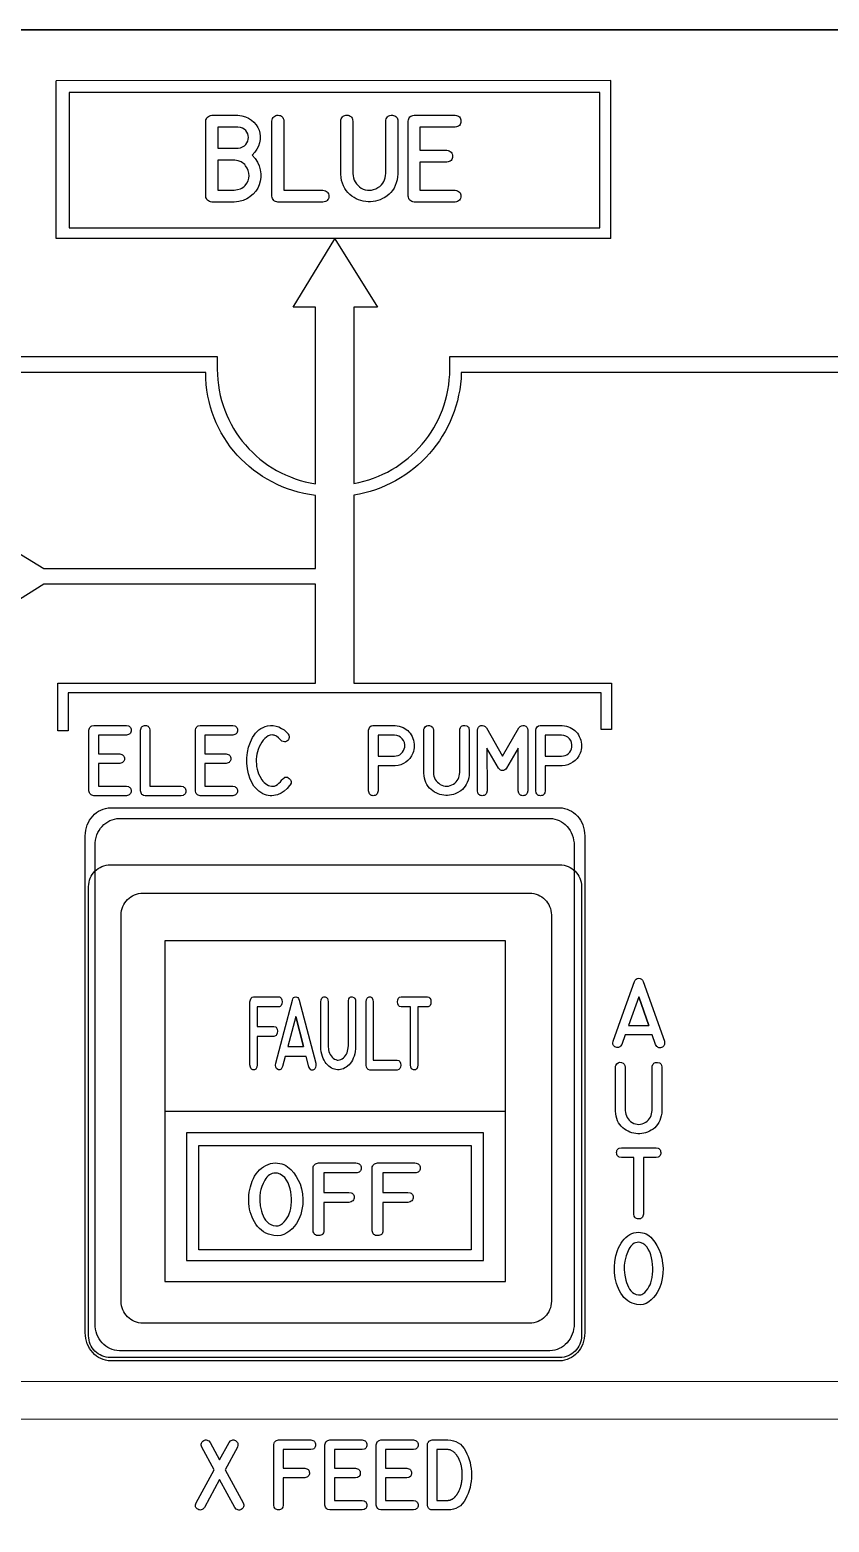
# Model space of a CAD drawing. Extents: x 27 to 704, y 10 to 614.
# Drawn here: x 350 to 387.5, y 430 to 500.1 of the extents above; entities that cross this region are included whole.
import ezdxf

# ---------------------------------------------------------------- set-up
doc = ezdxf.new("R2010")
doc.units = 0
for name, color, linetype in [('_BACKPANEL', 5, 'CONTINUOUS'), ('_ENGRAVING', 105, 'CONTINUOUS'), ('_LABELS', 30, 'CONTINUOUS'), ('_TOPLAYER', 1, 'CONTINUOUS')]:
    doc.layers.add(name, color=color, linetype=linetype)

msp = doc.modelspace()

# ---------------------------------------------------------------- linework, layer by layer
at = {"layer": '_BACKPANEL'}
for points in [[(526.324, 500.11), (526.324, 495.348), (526.324, 485.823), (526.324, 476.298), (526.324, 376.285), (526.324, 366.76), (203.984, 366.76), (203.984, 376.285), (203.984, 476.298), (203.984, 485.823), (203.984, 495.348), (203.984, 500.11)], [(353.799, 460.89), (374.894, 460.89), (374.999, 460.885), (375.102, 460.869), (375.2, 460.844), (375.295, 460.81), (375.384, 460.766), (375.469, 460.715), (375.548, 460.656), (375.621, 460.59), (375.687, 460.517), (375.746, 460.438), (375.798, 460.353), (375.841, 460.263), (375.875, 460.169), (375.9, 460.07), (375.916, 459.968), (375.921, 459.863), (375.921, 438.768), (375.916, 438.662), (375.9, 438.56), (375.875, 438.461), (375.841, 438.367), (375.798, 438.277), (375.746, 438.192), (375.687, 438.113), (375.621, 438.04), (375.548, 437.974), (375.469, 437.915), (375.384, 437.864), (375.295, 437.821), (375.2, 437.786), (375.102, 437.761), (374.999, 437.745), (374.894, 437.74), (353.799, 437.74), (353.693, 437.745), (353.591, 437.761), (353.492, 437.786), (353.398, 437.821), (353.308, 437.864), (353.223, 437.915), (353.144, 437.974), (353.071, 438.04), (353.005, 438.113), (352.946, 438.192), (352.895, 438.277), (352.852, 438.367), (352.817, 438.461), (352.792, 438.56), (352.777, 438.662), (352.771, 438.768), (352.771, 459.863), (352.777, 459.968), (352.792, 460.07), (352.817, 460.169), (352.852, 460.263), (352.895, 460.353), (352.946, 460.438), (353.005, 460.517), (353.071, 460.59), (353.144, 460.656), (353.223, 460.715), (353.308, 460.766), (353.398, 460.81), (353.492, 460.844), (353.591, 460.869), (353.693, 460.885)]]:
    msp.add_lwpolyline(points, close=True, dxfattribs=at)
at = {"layer": '_ENGRAVING'}
for points in [[(377.299, 490.303), (377.299, 497.725), (351.251, 497.722)], [(377.299, 490.303), (351.251, 490.309), (351.251, 497.722)], [(296.946, 484.76), (358.806, 484.76), (358.81, 484.467), (358.814, 484.174), (358.82, 483.92), (358.837, 483.669), (358.866, 483.421), (358.905, 483.177), (358.955, 482.936), (359.015, 482.7), (359.086, 482.467), (359.167, 482.24), (359.257, 482.017), (359.357, 481.799), (359.466, 481.586), (359.583, 481.379), (359.71, 481.177), (359.845, 480.982), (359.987, 480.793), (360.138, 480.61), (360.297, 480.434), (360.463, 480.266), (360.636, 480.104), (360.816, 479.95), (361.002, 479.804), (361.195, 479.667), (361.395, 479.537), (361.6, 479.416), (361.81, 479.304), (362.026, 479.201), (362.247, 479.107), (362.473, 479.023), (362.704, 478.948), (362.939, 478.884), (363.178, 478.83), (363.421, 478.787), (363.421, 487.089), (362.384, 487.089), (364.33, 490.288), (366.334, 487.089), (365.228, 487.089), (365.228, 478.802), (365.466, 478.849), (365.701, 478.907), (365.931, 478.974), (366.157, 479.051), (366.379, 479.137), (366.595, 479.233), (366.807, 479.338), (367.013, 479.452), (367.214, 479.574), (367.408, 479.704), (367.597, 479.843), (367.78, 479.989), (367.956, 480.143), (368.125, 480.304), (368.287, 480.472), (368.442, 480.647), (368.589, 480.828), (368.729, 481.016), (368.861, 481.21), (368.984, 481.41), (369.099, 481.615), (369.206, 481.826), (369.303, 482.042), (369.391, 482.263), (369.47, 482.488), (369.538, 482.718), (369.597, 482.952), (369.646, 483.189), (369.685, 483.431), (369.712, 483.675), (369.729, 483.923), (369.735, 484.174), (369.739, 484.467), (369.735, 484.76), (405.725, 484.76)], [(348.072, 476.391), (350.665, 474.815), (363.421, 474.815), (363.421, 478.234), (363.15, 478.276), (362.883, 478.329), (362.621, 478.393), (362.364, 478.468), (362.111, 478.554), (361.865, 478.65), (361.623, 478.757), (361.388, 478.873), (361.159, 478.999), (360.937, 479.134), (360.721, 479.279), (360.513, 479.433), (360.311, 479.595), (360.118, 479.766), (359.932, 479.944), (359.755, 480.131), (359.586, 480.326), (359.426, 480.528), (359.276, 480.737), (359.134, 480.954), (359.002, 481.177), (358.881, 481.407), (358.769, 481.643), (358.668, 481.885), (358.578, 482.133), (358.499, 482.386), (358.431, 482.645), (358.375, 482.908), (358.331, 483.177), (358.299, 483.45), (358.28, 483.728), (358.273, 484.01), (296.946, 484.01)], [(405.726, 484.01), (370.276, 484.01), (370.262, 483.738), (370.237, 483.469), (370.2, 483.205), (370.151, 482.943), (370.091, 482.686), (370.021, 482.434), (369.94, 482.186), (369.848, 481.943), (369.747, 481.705), (369.635, 481.472), (369.514, 481.245), (369.384, 481.024), (369.245, 480.809), (369.097, 480.601), (368.94, 480.399), (368.775, 480.204), (368.602, 480.017), (368.422, 479.837), (368.234, 479.665), (368.038, 479.5), (367.836, 479.345), (367.627, 479.197), (367.412, 479.059), (367.191, 478.929), (366.963, 478.809), (366.73, 478.699), (366.492, 478.598), (366.248, 478.508), (366, 478.428), (365.747, 478.359), (365.49, 478.3), (365.228, 478.253), (365.228, 469.42), (377.324, 469.419), (377.324, 467.244), (376.836, 467.244), (376.836, 468.971), (351.824, 468.971), (351.813, 468.971), (351.813, 467.182), (351.324, 467.182), (351.324, 469.419), (351.324, 469.42), (363.421, 469.42), (363.421, 474.065), (350.663, 474.065), (348.072, 472.441)], [(211.541, 436.617), (519.108, 436.631)], [(519.108, 434.847), (211.543, 434.832)]]:
    msp.add_lwpolyline(points, dxfattribs=at)
for points in [[(351.865, 490.81), (376.776, 490.81), (376.776, 497.16), (351.865, 497.16)], [(359.787, 496.101), (359.968, 496.074), (360.134, 496.027), (360.285, 495.96), (360.421, 495.871), (360.539, 495.768), (360.638, 495.654), (360.717, 495.53), (360.777, 495.396), (360.816, 495.255), (360.833, 495.11), (360.829, 494.959), (360.804, 494.805), (360.755, 494.651), (360.68, 494.504), (360.579, 494.363), (360.453, 494.228), (360.592, 494.064), (360.701, 493.893), (360.782, 493.715), (360.834, 493.531), (360.86, 493.347), (360.86, 493.169), (360.836, 492.997), (360.788, 492.831), (360.716, 492.674), (360.621, 492.53), (360.504, 492.398), (360.364, 492.278), (360.286, 492.224), (360.204, 492.177), (360.026, 492.1), (359.83, 492.048), (359.616, 492.021), (359.61, 492.021), (358.554, 492.021), (358.497, 492.033), (358.445, 492.051), (358.4, 492.076), (358.362, 492.107), (358.33, 492.145), (358.304, 492.19), (358.285, 492.241), (358.273, 492.298), (358.273, 495.818), (358.284, 495.876), (358.303, 495.928), (358.328, 495.973), (358.36, 496.012), (358.398, 496.044), (358.444, 496.069), (358.496, 496.088), (358.554, 496.101)], [(361.664, 492.019), (361.606, 492.027), (361.555, 492.042), (361.51, 492.066), (361.471, 492.096), (361.439, 492.135), (361.414, 492.181), (361.395, 492.235), (361.382, 492.296), (361.382, 495.818), (361.396, 495.885), (361.416, 495.943), (361.442, 495.992), (361.475, 496.032), (361.515, 496.062), (361.561, 496.084), (361.613, 496.096), (361.672, 496.1), (361.73, 496.094), (361.782, 496.08), (361.826, 496.058), (361.863, 496.027), (361.894, 495.987), (361.917, 495.939), (361.933, 495.883), (361.942, 495.818), (361.942, 492.575), (363.773, 492.577), (363.839, 492.565), (363.896, 492.547), (363.945, 492.522), (363.984, 492.49), (364.014, 492.45), (364.036, 492.404), (364.048, 492.351), (364.052, 492.291), (364.047, 492.231), (364.033, 492.179), (364.011, 492.134), (363.98, 492.096), (363.941, 492.066), (363.893, 492.043), (363.837, 492.027), (363.771, 492.019)], [(367.292, 493.366), (367.292, 493.326), (367.284, 493.206), (367.258, 493.059), (367.221, 492.922), (367.175, 492.794), (367.118, 492.677), (367.05, 492.569), (366.972, 492.472), (366.884, 492.384), (366.786, 492.307), (366.681, 492.239), (366.575, 492.181), (366.467, 492.133), (366.357, 492.094), (366.246, 492.065), (366.132, 492.046), (366.017, 492.036), (365.901, 492.036), (365.784, 492.046), (365.671, 492.065), (365.559, 492.093), (365.45, 492.131), (365.344, 492.179), (365.24, 492.236), (365.139, 492.303), (365.04, 492.38), (364.948, 492.466), (364.868, 492.561), (364.798, 492.665), (364.74, 492.779), (364.692, 492.901), (364.656, 493.034), (364.631, 493.175), (364.617, 493.326), (364.617, 493.366), (364.617, 495.822), (364.622, 495.878), (364.639, 495.929), (364.664, 495.978), (364.694, 496.018), (364.728, 496.051), (364.765, 496.075), (364.807, 496.092), (364.852, 496.101), (364.902, 496.102), (364.955, 496.095), (365.007, 496.081), (365.052, 496.061), (365.09, 496.036), (365.121, 496.004), (365.145, 495.967), (365.163, 495.925), (365.173, 495.876), (365.176, 495.822), (365.176, 493.366), (365.189, 493.255), (365.213, 493.151), (365.247, 493.055), (365.292, 492.965), (365.347, 492.883), (365.414, 492.808), (365.491, 492.741), (365.578, 492.68), (365.672, 492.631), (365.767, 492.597), (365.863, 492.577), (365.96, 492.572), (366.058, 492.582), (366.158, 492.607), (366.259, 492.646), (366.361, 492.7), (366.447, 492.759), (366.521, 492.826), (366.583, 492.901), (366.632, 492.983), (366.671, 493.072), (366.701, 493.166), (366.722, 493.263), (366.734, 493.366), (366.734, 495.822), (366.738, 495.875), (366.753, 495.933), (366.774, 495.981), (366.802, 496.021), (366.836, 496.053), (366.877, 496.077), (366.924, 496.092), (366.977, 496.098), (367.038, 496.097), (367.097, 496.087), (367.149, 496.07), (367.193, 496.047), (367.228, 496.016), (367.256, 495.978), (367.276, 495.933), (367.288, 495.881), (367.292, 495.822)], [(369.979, 495.545), (368.334, 495.545), (368.334, 494.455), (369.588, 494.455), (369.654, 494.442), (369.711, 494.422), (369.759, 494.396), (369.799, 494.363), (369.83, 494.325), (369.851, 494.28), (369.864, 494.229), (369.869, 494.171), (369.864, 494.114), (369.851, 494.063), (369.829, 494.018), (369.798, 493.98), (369.758, 493.948), (369.71, 493.922), (369.653, 493.903), (369.588, 493.89), (368.334, 493.89), (368.334, 492.581), (369.979, 492.581), (370.044, 492.567), (370.101, 492.548), (370.149, 492.522), (370.189, 492.49), (370.219, 492.452), (370.241, 492.407), (370.254, 492.357), (370.258, 492.3), (370.254, 492.243), (370.241, 492.193), (370.219, 492.149), (370.189, 492.111), (370.149, 492.079), (370.101, 492.054), (370.044, 492.034), (369.979, 492.021), (368.058, 492.021), (367.999, 492.033), (367.947, 492.051), (367.902, 492.076), (367.863, 492.108), (367.831, 492.147), (367.806, 492.192), (367.788, 492.245), (367.776, 492.304), (367.776, 495.822), (367.789, 495.884), (367.808, 495.938), (367.833, 495.984), (367.865, 496.023), (367.904, 496.054), (367.949, 496.077), (368, 496.093), (368.058, 496.101), (369.979, 496.101), (370.044, 496.091), (370.101, 496.075), (370.149, 496.051), (370.188, 496.02), (370.219, 495.981), (370.24, 495.935), (370.253, 495.881), (370.257, 495.821), (370.253, 495.76), (370.24, 495.707), (370.218, 495.661), (370.187, 495.623), (370.148, 495.592), (370.1, 495.569), (370.044, 495.553)], [(359.787, 495.535), (358.834, 495.535), (358.834, 494.553), (359.793, 494.553), (359.908, 494.574), (360.007, 494.61), (360.091, 494.663), (360.159, 494.731), (360.211, 494.809), (360.248, 494.889), (360.27, 494.972), (360.276, 495.058), (360.267, 495.143), (360.243, 495.225), (360.204, 495.302), (360.15, 495.376), (360.081, 495.441), (359.997, 495.488), (359.899, 495.52)], [(359.61, 492.585), (359.769, 492.604), (359.907, 492.647), (359.969, 492.677), (360.026, 492.713), (360.077, 492.756), (360.124, 492.804), (360.202, 492.909), (360.258, 493.02), (360.293, 493.137), (360.308, 493.259), (360.3, 493.382), (360.271, 493.501), (360.22, 493.617), (360.148, 493.728), (360.103, 493.78), (360.053, 493.827), (359.997, 493.868), (359.936, 493.904), (359.796, 493.959), (359.634, 493.993), (358.834, 493.993), (358.834, 492.585)], [(354.546, 466.985), (353.235, 466.985), (353.235, 466.104), (354.235, 466.104), (354.333, 466.077), (354.371, 466.055), (354.403, 466.029), (354.427, 465.998), (354.445, 465.962), (354.455, 465.92), (354.459, 465.874), (354.455, 465.827), (354.444, 465.786), (354.427, 465.75), (354.402, 465.719), (354.371, 465.693), (354.332, 465.672), (354.235, 465.646), (353.235, 465.646), (353.235, 464.587), (354.546, 464.587), (354.644, 464.56), (354.682, 464.539), (354.713, 464.513), (354.738, 464.482), (354.755, 464.446), (354.766, 464.405), (354.769, 464.359), (354.766, 464.314), (354.755, 464.273), (354.738, 464.237), (354.713, 464.206), (354.682, 464.181), (354.644, 464.16), (354.546, 464.134), (353.016, 464.134), (352.928, 464.158), (352.891, 464.178), (352.861, 464.204), (352.835, 464.235), (352.815, 464.272), (352.791, 464.363), (352.791, 467.209), (352.816, 467.303), (352.837, 467.341), (352.862, 467.372), (352.893, 467.397), (352.929, 467.416), (353.016, 467.435), (354.546, 467.435), (354.644, 467.414), (354.682, 467.395), (354.713, 467.37), (354.738, 467.338), (354.755, 467.301), (354.765, 467.258), (354.768, 467.209), (354.765, 467.159), (354.754, 467.116), (354.737, 467.079), (354.712, 467.048), (354.681, 467.024), (354.643, 467.005)], [(355.433, 464.132), (355.346, 464.151), (355.311, 464.17), (355.28, 464.195), (355.254, 464.226), (355.234, 464.263), (355.209, 464.356), (355.209, 467.206), (355.236, 467.307), (355.257, 467.347), (355.283, 467.379), (355.315, 467.404), (355.351, 467.422), (355.393, 467.432), (355.44, 467.434), (355.486, 467.43), (355.527, 467.419), (355.563, 467.4), (355.592, 467.375), (355.616, 467.343), (355.635, 467.304), (355.655, 467.206), (355.655, 464.582), (357.114, 464.584), (357.212, 464.559), (357.251, 464.539), (357.282, 464.513), (357.306, 464.481), (357.323, 464.444), (357.333, 464.401), (357.336, 464.352), (357.332, 464.304), (357.321, 464.261), (357.304, 464.225), (357.279, 464.194), (357.248, 464.17), (357.21, 464.151), (357.113, 464.132)], [(359.541, 466.985), (358.23, 466.985), (358.23, 466.104), (359.23, 466.104), (359.328, 466.077), (359.366, 466.055), (359.398, 466.029), (359.422, 465.998), (359.44, 465.962), (359.45, 465.92), (359.453, 465.874), (359.45, 465.827), (359.439, 465.786), (359.422, 465.75), (359.397, 465.719), (359.366, 465.693), (359.327, 465.672), (359.23, 465.646), (358.23, 465.646), (358.23, 464.587), (359.541, 464.587), (359.639, 464.56), (359.677, 464.539), (359.708, 464.513), (359.733, 464.482), (359.75, 464.446), (359.761, 464.405), (359.764, 464.359), (359.761, 464.314), (359.75, 464.273), (359.733, 464.237), (359.708, 464.206), (359.677, 464.181), (359.639, 464.16), (359.541, 464.134), (358.011, 464.134), (357.922, 464.158), (357.886, 464.178), (357.856, 464.204), (357.83, 464.235), (357.81, 464.272), (357.786, 464.363), (357.786, 467.209), (357.811, 467.303), (357.832, 467.341), (357.857, 467.372), (357.888, 467.397), (357.924, 467.416), (358.011, 467.435), (359.541, 467.435), (359.639, 467.414), (359.677, 467.395), (359.708, 467.37), (359.733, 467.338), (359.75, 467.301), (359.76, 467.258), (359.763, 467.209), (359.76, 467.159), (359.749, 467.116), (359.732, 467.079), (359.707, 467.048), (359.676, 467.024), (359.638, 467.005)], [(362.24, 464.65), (362.226, 464.629), (362.218, 464.617), (362.212, 464.608), (362.095, 464.469), (361.961, 464.352), (361.811, 464.257), (361.643, 464.183), (361.556, 464.156), (361.468, 464.138), (361.381, 464.13), (361.294, 464.131), (361.208, 464.142), (361.121, 464.161), (361.036, 464.19), (360.95, 464.229), (360.854, 464.284), (360.765, 464.347), (360.682, 464.419), (360.606, 464.501), (360.536, 464.59), (360.473, 464.689), (360.417, 464.796), (360.367, 464.912), (360.288, 465.156), (360.235, 465.404), (360.208, 465.657), (360.208, 465.914), (360.234, 466.169), (360.288, 466.413), (360.369, 466.646), (360.477, 466.869), (360.541, 466.973), (360.612, 467.067), (360.689, 467.15), (360.774, 467.223), (360.865, 467.286), (360.964, 467.339), (361.069, 467.382), (361.181, 467.414), (361.314, 467.434), (361.446, 467.432), (361.578, 467.408), (361.711, 467.362), (361.837, 467.298), (361.951, 467.223), (362.053, 467.137), (362.144, 467.039), (362.152, 467.027), (362.181, 466.978), (362.196, 466.926), (362.196, 466.872), (362.182, 466.815), (362.156, 466.763), (362.121, 466.722), (362.078, 466.691), (362.025, 466.671), (361.966, 466.664), (361.908, 466.673), (361.853, 466.701), (361.801, 466.745), (361.696, 466.855), (361.593, 466.931), (361.492, 466.975), (361.442, 466.985), (361.393, 466.987), (361.297, 466.973), (361.207, 466.941), (361.122, 466.891), (361.042, 466.823), (360.968, 466.74), (360.9, 466.646), (360.839, 466.541), (360.784, 466.426), (360.738, 466.307), (360.701, 466.192), (360.674, 466.081), (360.658, 465.973), (360.647, 465.855), (360.645, 465.737), (360.65, 465.619), (360.663, 465.5), (360.685, 465.383), (360.716, 465.269), (360.756, 465.159), (360.806, 465.053), (360.907, 464.886), (360.962, 464.816), (361.021, 464.754), (361.082, 464.701), (361.146, 464.656), (361.214, 464.62), (361.284, 464.592), (361.356, 464.577), (361.428, 464.575), (361.499, 464.588), (361.57, 464.616), (361.64, 464.659), (361.71, 464.716), (361.779, 464.787), (361.848, 464.874), (361.878, 464.916), (361.954, 464.981), (361.992, 464.999), (362.031, 465.008), (362.07, 465.008), (362.111, 464.998), (362.151, 464.979), (362.192, 464.95), (362.257, 464.882), (362.276, 464.846), (362.287, 464.809), (362.288, 464.77), (362.281, 464.731)], [(367.136, 467.435), (367.166, 467.435), (367.265, 467.424), (367.36, 467.404), (367.452, 467.377), (367.539, 467.342), (367.618, 467.299), (367.691, 467.251), (367.757, 467.196), (367.818, 467.135), (367.873, 467.067), (367.922, 466.994), (367.965, 466.914), (368.002, 466.827), (368.032, 466.738), (368.053, 466.65), (368.065, 466.561), (368.069, 466.474), (368.065, 466.387), (368.051, 466.301), (368.029, 466.215), (367.999, 466.129), (367.936, 466.002), (367.86, 465.889), (367.77, 465.791), (367.667, 465.708), (367.553, 465.64), (367.432, 465.589), (367.303, 465.555), (367.166, 465.538), (367.136, 465.536), (366.367, 465.536), (366.367, 464.361), (366.342, 464.262), (366.322, 464.223), (366.297, 464.191), (366.266, 464.166), (366.23, 464.148), (366.189, 464.137), (366.143, 464.134), (366.096, 464.137), (366.055, 464.148), (366.019, 464.166), (365.989, 464.191), (365.964, 464.223), (365.944, 464.262), (365.92, 464.361), (365.92, 467.209), (365.942, 467.298), (365.984, 467.366), (366.046, 467.411), (366.128, 467.435), (366.143, 467.435)], [(367.136, 466.981), (366.367, 466.981), (366.367, 465.992), (367.136, 465.992), (367.223, 466), (367.305, 466.023), (367.382, 466.061), (367.454, 466.115), (367.516, 466.18), (367.564, 466.253), (367.597, 466.333), (367.616, 466.421), (367.62, 466.529), (367.601, 466.63), (367.561, 466.724), (367.499, 466.812), (367.422, 466.886), (367.336, 466.938), (367.24, 466.97)], [(370.649, 465.222), (370.649, 465.19), (370.643, 465.093), (370.622, 464.974), (370.593, 464.862), (370.556, 464.759), (370.51, 464.664), (370.457, 464.577), (370.395, 464.499), (370.324, 464.428), (370.246, 464.365), (370.078, 464.263), (369.992, 464.224), (369.904, 464.193), (369.815, 464.17), (369.725, 464.154), (369.634, 464.146), (369.541, 464.146), (369.448, 464.154), (369.357, 464.169), (369.269, 464.192), (369.182, 464.223), (369.097, 464.262), (369.015, 464.308), (368.855, 464.424), (368.782, 464.493), (368.718, 464.57), (368.662, 464.655), (368.615, 464.747), (368.578, 464.846), (368.549, 464.953), (368.529, 465.068), (368.518, 465.19), (368.518, 465.222), (368.518, 467.209), (368.522, 467.255), (368.535, 467.296), (368.579, 467.368), (368.636, 467.415), (368.705, 467.435), (368.787, 467.43), (368.864, 467.403), (368.919, 467.357), (368.952, 467.293), (368.964, 467.209), (368.964, 465.222), (368.974, 465.132), (368.992, 465.048), (369.02, 464.97), (369.055, 464.898), (369.1, 464.831), (369.153, 464.771), (369.214, 464.716), (369.284, 464.667), (369.358, 464.627), (369.434, 464.599), (369.51, 464.583), (369.588, 464.579), (369.666, 464.587), (369.746, 464.607), (369.826, 464.639), (369.907, 464.683), (369.976, 464.731), (370.035, 464.785), (370.084, 464.845), (370.123, 464.912), (370.154, 464.984), (370.178, 465.06), (370.195, 465.139), (370.205, 465.222), (370.205, 467.209), (370.208, 467.253), (370.236, 467.338), (370.259, 467.371), (370.286, 467.397), (370.318, 467.416), (370.356, 467.428), (370.447, 467.432), (370.535, 467.411), (370.57, 467.392), (370.598, 467.367), (370.621, 467.336), (370.636, 467.299), (370.649, 467.209)], [(373.392, 464.359), (373.365, 464.261), (373.345, 464.222), (373.319, 464.19), (373.289, 464.166), (373.254, 464.148), (373.213, 464.138), (373.169, 464.135), (373.124, 464.138), (373.084, 464.149), (373.049, 464.167), (373.019, 464.191), (372.993, 464.223), (372.973, 464.261), (372.947, 464.359), (372.947, 466.373), (372.404, 465.427), (372.359, 465.38), (372.312, 465.346), (372.263, 465.324), (372.21, 465.315), (372.159, 465.32), (372.109, 465.341), (372.063, 465.376), (372.02, 465.427), (371.481, 466.368), (371.482, 464.359), (371.459, 464.261), (371.438, 464.223), (371.413, 464.192), (371.381, 464.167), (371.344, 464.15), (371.302, 464.14), (371.254, 464.136), (371.206, 464.14), (371.164, 464.15), (371.128, 464.168), (371.098, 464.192), (371.073, 464.224), (371.054, 464.262), (371.035, 464.359), (371.035, 467.206), (371.05, 467.29), (371.081, 467.354), (371.129, 467.4), (371.195, 467.428), (371.266, 467.435), (371.332, 467.42), (371.394, 467.384), (371.451, 467.325), (372.211, 465.992), (372.98, 467.325), (373.036, 467.384), (373.098, 467.42), (373.163, 467.435), (373.233, 467.427), (373.298, 467.399), (373.346, 467.353), (373.377, 467.289), (373.392, 467.206)], [(374.988, 467.435), (375.018, 467.435), (375.117, 467.424), (375.212, 467.404), (375.304, 467.377), (375.391, 467.342), (375.47, 467.299), (375.543, 467.251), (375.61, 467.196), (375.67, 467.135), (375.725, 467.067), (375.774, 466.994), (375.817, 466.914), (375.854, 466.827), (375.884, 466.738), (375.905, 466.65), (375.918, 466.561), (375.922, 466.474), (375.917, 466.387), (375.904, 466.301), (375.882, 466.215), (375.851, 466.129), (375.788, 466.002), (375.712, 465.889), (375.622, 465.791), (375.519, 465.708), (375.405, 465.64), (375.284, 465.589), (375.155, 465.555), (375.018, 465.538), (374.988, 465.536), (374.219, 465.536), (374.219, 464.361), (374.195, 464.262), (374.174, 464.223), (374.149, 464.191), (374.118, 464.166), (374.082, 464.148), (374.041, 464.137), (373.995, 464.134), (373.948, 464.137), (373.907, 464.148), (373.872, 464.166), (373.841, 464.191), (373.816, 464.223), (373.796, 464.262), (373.772, 464.361), (373.772, 467.209), (373.794, 467.298), (373.836, 467.366), (373.898, 467.411), (373.981, 467.435), (373.995, 467.435)], [(374.988, 466.981), (374.219, 466.981), (374.219, 465.992), (374.988, 465.992), (375.075, 466), (375.158, 466.023), (375.235, 466.061), (375.306, 466.115), (375.368, 466.18), (375.416, 466.253), (375.449, 466.333), (375.469, 466.421), (375.472, 466.529), (375.453, 466.63), (375.413, 466.724), (375.351, 466.812), (375.274, 466.886), (375.188, 466.938), (375.092, 466.97)], [(353.809, 463.565), (374.884, 463.565), (375.006, 463.558), (375.125, 463.538), (375.239, 463.506), (375.348, 463.462), (375.452, 463.406), (375.551, 463.34), (375.642, 463.265), (375.727, 463.18), (375.803, 463.086), (375.872, 462.985), (375.931, 462.876), (375.981, 462.761), (376.021, 462.639), (376.05, 462.513), (376.068, 462.382), (376.075, 462.246), (376.075, 438.905), (376.068, 438.77), (376.05, 438.639), (376.021, 438.512), (375.981, 438.391), (375.931, 438.276), (375.872, 438.167), (375.803, 438.066), (375.727, 437.972), (375.642, 437.887), (375.551, 437.811), (375.452, 437.745), (375.348, 437.69), (375.239, 437.646), (375.125, 437.613), (375.006, 437.594), (374.884, 437.587), (353.809, 437.587), (353.687, 437.594), (353.568, 437.613), (353.454, 437.646), (353.344, 437.69), (353.24, 437.745), (353.142, 437.811), (353.05, 437.887), (352.966, 437.972), (352.889, 438.066), (352.821, 438.167), (352.761, 438.276), (352.711, 438.391), (352.671, 438.512), (352.642, 438.639), (352.624, 438.77), (352.618, 438.905), (352.618, 462.246), (352.624, 462.382), (352.642, 462.513), (352.671, 462.639), (352.711, 462.761), (352.761, 462.876), (352.821, 462.985), (352.889, 463.086), (352.966, 463.18), (353.05, 463.265), (353.142, 463.34), (353.24, 463.406), (353.344, 463.462), (353.454, 463.506), (353.568, 463.538), (353.687, 463.558)], [(354.217, 463.065), (374.433, 463.065), (374.55, 463.058), (374.663, 463.039), (374.773, 463.008), (374.878, 462.966), (374.978, 462.912), (375.072, 462.849), (375.16, 462.776), (375.241, 462.694), (375.314, 462.604), (375.38, 462.507), (375.437, 462.402), (375.485, 462.291), (375.523, 462.174), (375.551, 462.052), (375.569, 461.926), (375.575, 461.796), (375.575, 439.334), (375.569, 439.204), (375.551, 439.078), (375.523, 438.956), (375.485, 438.839), (375.437, 438.728), (375.38, 438.624), (375.314, 438.526), (375.241, 438.436), (375.16, 438.354), (375.072, 438.281), (374.978, 438.218), (374.878, 438.164), (374.773, 438.122), (374.663, 438.091), (374.55, 438.072), (374.433, 438.065), (354.217, 438.065), (354.1, 438.072), (353.986, 438.091), (353.876, 438.122), (353.771, 438.164), (353.671, 438.218), (353.577, 438.281), (353.489, 438.354), (353.408, 438.436), (353.335, 438.526), (353.269, 438.624), (353.212, 438.728), (353.164, 438.839), (353.126, 438.956), (353.098, 439.078), (353.08, 439.204), (353.075, 439.334), (353.075, 461.796), (353.08, 461.926), (353.098, 462.052), (353.126, 462.174), (353.164, 462.291), (353.212, 462.402), (353.269, 462.507), (353.335, 462.604), (353.408, 462.694), (353.489, 462.776), (353.577, 462.849), (353.671, 462.912), (353.771, 462.966), (353.876, 463.008), (353.986, 463.039), (354.1, 463.058)], [(377.4, 452.606), (377.9, 454.009), (378.402, 455.411), (378.434, 455.475), (378.479, 455.52), (378.536, 455.548), (378.606, 455.558), (378.677, 455.549), (378.734, 455.522), (378.78, 455.476), (378.812, 455.411), (379.813, 452.598), (379.822, 452.496), (379.816, 452.452), (379.803, 452.414), (379.782, 452.38), (379.755, 452.351), (379.72, 452.328), (379.678, 452.309), (379.635, 452.297), (379.593, 452.293), (379.554, 452.297), (379.518, 452.31), (379.484, 452.33), (379.453, 452.36), (379.399, 452.442), (379.238, 452.897), (377.966, 452.897), (377.81, 452.454), (377.755, 452.37), (377.724, 452.341), (377.689, 452.321), (377.653, 452.308), (377.613, 452.305), (377.571, 452.309), (377.526, 452.322), (377.484, 452.342), (377.449, 452.366), (377.422, 452.395), (377.403, 452.428), (377.391, 452.466), (377.386, 452.508)], [(379.079, 453.345), (378.605, 454.681), (378.127, 453.345)], [(378.605, 454.681), (379.079, 453.345)], [(379.692, 449.35), (379.692, 449.317), (379.686, 449.218), (379.665, 449.097), (379.635, 448.983), (379.597, 448.878), (379.551, 448.781), (379.496, 448.692), (379.433, 448.612), (379.361, 448.539), (379.281, 448.475), (379.196, 448.42), (379.109, 448.372), (379.021, 448.332), (378.932, 448.3), (378.841, 448.276), (378.749, 448.26), (378.656, 448.252), (378.561, 448.252), (378.466, 448.259), (378.373, 448.275), (378.283, 448.299), (378.194, 448.33), (378.108, 448.37), (378.024, 448.417), (377.941, 448.472), (377.861, 448.535), (377.786, 448.606), (377.72, 448.685), (377.664, 448.771), (377.616, 448.865), (377.578, 448.967), (377.548, 449.076), (377.528, 449.193), (377.516, 449.317), (377.516, 449.35), (377.516, 451.379), (377.521, 451.426), (377.534, 451.468), (377.579, 451.542), (377.637, 451.589), (377.708, 451.61), (377.791, 451.605), (377.87, 451.577), (377.926, 451.53), (377.96, 451.464), (377.971, 451.379), (377.971, 449.35), (377.982, 449.258), (378.001, 449.173), (378.029, 449.093), (378.065, 449.019), (378.11, 448.952), (378.164, 448.89), (378.227, 448.834), (378.298, 448.784), (378.374, 448.743), (378.452, 448.715), (378.53, 448.698), (378.609, 448.694), (378.689, 448.702), (378.77, 448.723), (378.852, 448.756), (378.935, 448.8), (379.005, 448.849), (379.065, 448.904), (379.115, 448.966), (379.156, 449.034), (379.187, 449.108), (379.211, 449.185), (379.229, 449.266), (379.239, 449.35), (379.239, 451.379), (379.242, 451.424), (379.271, 451.511), (379.294, 451.544), (379.321, 451.571), (379.355, 451.59), (379.393, 451.602), (379.486, 451.606), (379.576, 451.585), (379.612, 451.565), (379.641, 451.54), (379.663, 451.509), (379.679, 451.471), (379.692, 451.379)], [(378.38, 444.48), (378.38, 447.138), (377.791, 447.138), (377.693, 447.159), (377.654, 447.179), (377.623, 447.205), (377.598, 447.237), (377.581, 447.274), (377.571, 447.318), (377.567, 447.368), (377.571, 447.418), (377.582, 447.462), (377.599, 447.5), (377.624, 447.532), (377.655, 447.558), (377.694, 447.578), (377.791, 447.599), (379.419, 447.599), (379.516, 447.578), (379.554, 447.559), (379.585, 447.533), (379.61, 447.501), (379.627, 447.463), (379.637, 447.418), (379.641, 447.368), (379.638, 447.318), (379.628, 447.274), (379.61, 447.236), (379.586, 447.204), (379.555, 447.178), (379.516, 447.159), (379.419, 447.138), (378.832, 447.138), (378.832, 444.48), (378.803, 444.378), (378.781, 444.339), (378.754, 444.307), (378.722, 444.282), (378.685, 444.264), (378.643, 444.254), (378.595, 444.251), (378.548, 444.255), (378.507, 444.266), (378.471, 444.285), (378.442, 444.31), (378.418, 444.342), (378.399, 444.381)], [(379.627, 442.65), (379.69, 442.417), (379.73, 442.181), (379.747, 441.94), (379.74, 441.695), (379.71, 441.453), (379.655, 441.221), (379.577, 441.001), (379.474, 440.791), (379.395, 440.669), (379.302, 440.556), (379.197, 440.453), (379.078, 440.36), (378.949, 440.285), (378.814, 440.24), (378.672, 440.223), (378.524, 440.235), (378.404, 440.262), (378.292, 440.301), (378.187, 440.35), (378.088, 440.41), (377.998, 440.481), (377.914, 440.563), (377.838, 440.656), (377.768, 440.76), (377.706, 440.87), (377.651, 440.984), (377.603, 441.101), (377.562, 441.221), (377.528, 441.344), (377.501, 441.47), (377.468, 441.732), (377.462, 441.998), (377.484, 442.261), (377.533, 442.52), (377.61, 442.776), (377.658, 442.898), (377.713, 443.012), (377.775, 443.118), (377.843, 443.215), (377.918, 443.303), (378, 443.382), (378.089, 443.453), (378.184, 443.515), (378.281, 443.564), (378.38, 443.599), (378.482, 443.621), (378.586, 443.628), (378.684, 443.623), (378.777, 443.608), (378.866, 443.584), (378.95, 443.551), (379.03, 443.507), (379.105, 443.454), (379.175, 443.392), (379.241, 443.32), (379.36, 443.162), (379.464, 442.998), (379.553, 442.827)], [(378.599, 443.156), (378.526, 443.151), (378.458, 443.135), (378.395, 443.11), (378.336, 443.074), (378.281, 443.028), (378.232, 442.971), (378.186, 442.904), (378.145, 442.827), (378.076, 442.669), (378.02, 442.522), (377.978, 442.388), (377.951, 442.266), (377.93, 442.079), (377.928, 441.856), (377.949, 441.616), (377.996, 441.38), (378.03, 441.265), (378.072, 441.157), (378.121, 441.054), (378.177, 440.957), (378.242, 440.87), (378.317, 440.8), (378.4, 440.745), (378.493, 440.707), (378.603, 440.685), (378.655, 440.685), (378.706, 440.693), (378.754, 440.708), (378.8, 440.731), (378.887, 440.799), (378.964, 440.883), (379.032, 440.969), (379.089, 441.058), (379.137, 441.15), (379.176, 441.253), (379.209, 441.371), (379.235, 441.504), (379.255, 441.651), (379.266, 441.807), (379.267, 441.962), (379.258, 442.117), (379.24, 442.272), (379.211, 442.423), (379.171, 442.566), (379.121, 442.702), (379.058, 442.83), (378.984, 442.943), (378.895, 443.033), (378.792, 443.101), (378.674, 443.146)], [(357.82, 430.918), (358.672, 432.472), (358.091, 433.533), (358.065, 433.631), (358.064, 433.675), (358.071, 433.715), (358.086, 433.752), (358.108, 433.785), (358.139, 433.815), (358.177, 433.841), (358.219, 433.861), (358.26, 433.872), (358.3, 433.874), (358.338, 433.867), (358.375, 433.852), (358.411, 433.828), (358.48, 433.753), (358.924, 432.936), (359.371, 433.753), (359.439, 433.828), (359.475, 433.852), (359.512, 433.868), (359.55, 433.874), (359.59, 433.872), (359.63, 433.861), (359.672, 433.841), (359.71, 433.816), (359.74, 433.786), (359.763, 433.753), (359.778, 433.716), (359.785, 433.675), (359.785, 433.631), (359.76, 433.532), (359.18, 432.472), (360.031, 430.918), (360.057, 430.819), (360.058, 430.775), (360.051, 430.735), (360.036, 430.698), (360.013, 430.665), (359.982, 430.635), (359.943, 430.609), (359.9, 430.589), (359.859, 430.578), (359.82, 430.576), (359.782, 430.583), (359.745, 430.599), (359.71, 430.624), (359.645, 430.7), (358.924, 432.01), (358.21, 430.7), (358.14, 430.626), (358.103, 430.602), (358.065, 430.586), (358.027, 430.58), (357.987, 430.582), (357.946, 430.592), (357.904, 430.612), (357.866, 430.637), (357.835, 430.666), (357.813, 430.699), (357.799, 430.736), (357.792, 430.776), (357.793, 430.82)], [(361.464, 430.809), (361.464, 433.641), (361.489, 433.734), (361.509, 433.772), (361.534, 433.804), (361.565, 433.829), (361.6, 433.848), (361.688, 433.869), (363.212, 433.869), (363.308, 433.848), (363.345, 433.828), (363.376, 433.803), (363.4, 433.772), (363.417, 433.734), (363.427, 433.691), (363.431, 433.642), (363.427, 433.592), (363.417, 433.549), (363.4, 433.512), (363.375, 433.481), (363.344, 433.456), (363.306, 433.437), (363.209, 433.418), (361.906, 433.418), (361.906, 432.54), (362.922, 432.54), (363.017, 432.52), (363.055, 432.502), (363.086, 432.477), (363.11, 432.447), (363.128, 432.412), (363.138, 432.37), (363.143, 432.323), (363.14, 432.275), (363.13, 432.233), (363.113, 432.196), (363.089, 432.164), (363.058, 432.137), (363.02, 432.116), (362.922, 432.088), (361.906, 432.088), (361.906, 430.809), (361.887, 430.712), (361.869, 430.674), (361.845, 430.642), (361.816, 430.617), (361.781, 430.6), (361.74, 430.588), (361.693, 430.584), (361.646, 430.587), (361.605, 430.597), (361.568, 430.614), (361.537, 430.639), (361.511, 430.671), (361.49, 430.709)], [(365.619, 433.421), (364.314, 433.421), (364.314, 432.543), (365.309, 432.543), (365.407, 432.516), (365.445, 432.495), (365.477, 432.469), (365.501, 432.438), (365.518, 432.401), (365.529, 432.36), (365.532, 432.314), (365.528, 432.268), (365.518, 432.227), (365.5, 432.191), (365.476, 432.16), (365.445, 432.134), (365.406, 432.113), (365.309, 432.087), (364.314, 432.087), (364.314, 431.032), (365.619, 431.032), (365.717, 431.005), (365.755, 430.985), (365.786, 430.959), (365.81, 430.928), (365.828, 430.892), (365.838, 430.851), (365.841, 430.806), (365.838, 430.76), (365.828, 430.72), (365.81, 430.684), (365.786, 430.653), (365.755, 430.628), (365.717, 430.607), (365.619, 430.581), (364.095, 430.581), (364.007, 430.605), (363.972, 430.625), (363.941, 430.651), (363.896, 430.719), (363.872, 430.809), (363.872, 433.644), (363.897, 433.737), (363.917, 433.775), (363.942, 433.806), (363.973, 433.831), (364.009, 433.85), (364.095, 433.869), (365.619, 433.869), (365.717, 433.848), (365.755, 433.829), (365.786, 433.804), (365.81, 433.772), (365.827, 433.735), (365.837, 433.692), (365.841, 433.643), (365.837, 433.594), (365.827, 433.551), (365.809, 433.514), (365.785, 433.484), (365.754, 433.459), (365.716, 433.44)], [(368.027, 433.421), (366.722, 433.421), (366.722, 432.543), (367.717, 432.543), (367.815, 432.516), (367.853, 432.495), (367.884, 432.469), (367.909, 432.438), (367.926, 432.401), (367.936, 432.36), (367.94, 432.314), (367.936, 432.268), (367.925, 432.227), (367.908, 432.191), (367.884, 432.16), (367.852, 432.134), (367.814, 432.113), (367.717, 432.087), (366.722, 432.087), (366.722, 431.032), (368.027, 431.032), (368.124, 431.005), (368.162, 430.985), (368.194, 430.959), (368.218, 430.928), (368.235, 430.892), (368.246, 430.851), (368.249, 430.806), (368.246, 430.76), (368.235, 430.72), (368.218, 430.684), (368.194, 430.653), (368.162, 430.628), (368.124, 430.607), (368.027, 430.581), (366.503, 430.581), (366.415, 430.605), (366.379, 430.625), (366.349, 430.651), (366.303, 430.719), (366.279, 430.809), (366.279, 433.644), (366.304, 433.737), (366.325, 433.775), (366.35, 433.806), (366.381, 433.831), (366.416, 433.85), (366.503, 433.869), (368.027, 433.869), (368.124, 433.848), (368.162, 433.829), (368.193, 433.804), (368.218, 433.772), (368.235, 433.735), (368.245, 433.692), (368.248, 433.643), (368.245, 433.594), (368.234, 433.551), (368.217, 433.514), (368.193, 433.484), (368.162, 433.459), (368.124, 433.44)], [(368.907, 433.869), (369.649, 433.869), (369.783, 433.861), (369.908, 433.837), (370.025, 433.796), (370.132, 433.74), (370.232, 433.668), (370.322, 433.58), (370.404, 433.475), (370.477, 433.355), (370.542, 433.225), (370.598, 433.092), (370.645, 432.955), (370.684, 432.816), (370.714, 432.673), (370.736, 432.527), (370.748, 432.377), (370.753, 432.225), (370.748, 432.072), (370.736, 431.923), (370.714, 431.777), (370.684, 431.634), (370.645, 431.494), (370.597, 431.358), (370.541, 431.225), (370.476, 431.095), (370.403, 430.974), (370.321, 430.87), (370.231, 430.782), (370.131, 430.709), (370.024, 430.653), (369.907, 430.613), (369.782, 430.589), (369.649, 430.581), (368.907, 430.581), (368.91, 430.581), (368.907, 430.581), (368.851, 430.591), (368.779, 430.619), (368.728, 430.665), (368.698, 430.729), (368.688, 430.809), (368.687, 430.809), (368.688, 433.644), (368.687, 433.657), (368.693, 433.699), (368.706, 433.738), (368.727, 433.774), (368.755, 433.807), (368.789, 433.834), (368.826, 433.853), (368.866, 433.865), (368.909, 433.869)], [(369.649, 431.034), (369.655, 431.034), (369.663, 431.034), (369.669, 431.035), (369.676, 431.035), (369.683, 431.036), (369.691, 431.037), (369.698, 431.038), (369.706, 431.039), (369.712, 431.039), (369.72, 431.04), (369.732, 431.043), (369.739, 431.046), (369.747, 431.05), (369.754, 431.051), (369.762, 431.053), (369.769, 431.055), (369.777, 431.058), (369.791, 431.064), (369.806, 431.071), (369.813, 431.073), (369.821, 431.077), (369.833, 431.085), (369.849, 431.093), (369.855, 431.097), (369.863, 431.103), (369.877, 431.112), (369.884, 431.116), (369.893, 431.122), (369.899, 431.127), (369.907, 431.133), (369.913, 431.137), (369.921, 431.143), (369.937, 431.156), (369.95, 431.169), (369.956, 431.175), (369.964, 431.183), (369.97, 431.189), (369.978, 431.198), (369.992, 431.21), (369.999, 431.217), (370.006, 431.225), (370.013, 431.232), (370.021, 431.241), (370.033, 431.257), (370.047, 431.275), (370.06, 431.292), (370.066, 431.301), (370.074, 431.31), (370.08, 431.32), (370.087, 431.329), (370.092, 431.34), (370.099, 431.35), (370.112, 431.369), (370.117, 431.38), (370.124, 431.39), (370.13, 431.401), (370.137, 431.411), (370.147, 431.432), (370.152, 431.443), (370.159, 431.456), (370.165, 431.466), (370.172, 431.478), (370.176, 431.49), (370.181, 431.503), (370.192, 431.527), (370.203, 431.552), (370.207, 431.564), (370.213, 431.578), (370.217, 431.591), (370.222, 431.605), (370.23, 431.631), (370.234, 431.644), (370.239, 431.658), (370.247, 431.686), (370.257, 431.713), (370.259, 431.726), (370.263, 431.742), (370.266, 431.755), (370.271, 431.771), (370.273, 431.783), (370.277, 431.798), (370.282, 431.828), (370.284, 431.842), (370.288, 431.857), (370.29, 431.871), (370.293, 431.886), (370.298, 431.917), (370.3, 431.931), (370.304, 431.947), (370.307, 431.978), (370.308, 431.991), (370.31, 432.008), (370.313, 432.039), (370.315, 432.069), (370.317, 432.101), (370.318, 432.132), (370.319, 432.147), (370.321, 432.164), (370.322, 432.178), (370.323, 432.194), (370.323, 432.209), (370.323, 432.225), (370.323, 432.24), (370.323, 432.255), (370.322, 432.271), (370.321, 432.288), (370.321, 432.302), (370.321, 432.318), (370.318, 432.35), (370.317, 432.379), (370.313, 432.413), (370.312, 432.442), (370.309, 432.472), (370.306, 432.487), (370.306, 432.503), (370.299, 432.533), (370.296, 432.547), (370.295, 432.562), (370.29, 432.593), (370.285, 432.623), (370.277, 432.652), (370.273, 432.679), (370.268, 432.693), (370.265, 432.708), (370.26, 432.722), (370.257, 432.737), (370.249, 432.764), (370.241, 432.792), (370.236, 432.804), (370.232, 432.817), (370.222, 432.845), (370.213, 432.87), (370.207, 432.882), (370.203, 432.896), (370.197, 432.907), (370.192, 432.92), (370.181, 432.944), (370.172, 432.967), (370.161, 432.991), (370.154, 433.001), (370.15, 433.011), (370.137, 433.034), (370.124, 433.055), (370.117, 433.065), (370.112, 433.076), (370.099, 433.095), (370.093, 433.105), (370.088, 433.114), (370.062, 433.151), (370.036, 433.186), (370.008, 433.219), (369.98, 433.249), (369.953, 433.276), (369.923, 433.3), (369.893, 433.325), (369.863, 433.345), (369.835, 433.363), (369.806, 433.377), (369.777, 433.389), (369.747, 433.4), (369.732, 433.404), (369.72, 433.41), (369.691, 433.414), (369.663, 433.416), (369.655, 433.416), (369.649, 433.416), (369.129, 433.416), (369.129, 431.034)]]:
    msp.add_lwpolyline(points, close=True, dxfattribs=at)
at = {"layer": '_LABELS'}
for points in [[(372.35, 441.314), (372.35, 457.316), (356.35, 457.316), (356.35, 441.314)], [(360.35, 451.489), (360.35, 454.449), (360.369, 454.547), (360.404, 454.619), (360.455, 454.666), (360.522, 454.687), (361.696, 454.687), (361.735, 454.679), (361.769, 454.665), (361.798, 454.645), (361.822, 454.618), (361.854, 454.547), (361.864, 454.45), (361.853, 454.353), (361.821, 454.282), (361.797, 454.256), (361.768, 454.236), (361.733, 454.223), (361.693, 454.216), (360.691, 454.216), (360.691, 453.298), (361.473, 453.298), (361.546, 453.277), (361.575, 453.258), (361.599, 453.233), (361.631, 453.164), (361.642, 453.071), (361.633, 452.977), (361.601, 452.905), (361.577, 452.877), (361.548, 452.855), (361.473, 452.826), (360.691, 452.826), (360.691, 451.489), (360.676, 451.387), (360.643, 451.314), (360.621, 451.288), (360.594, 451.27), (360.562, 451.258), (360.526, 451.254), (360.49, 451.257), (360.458, 451.267), (360.43, 451.285), (360.406, 451.311), (360.37, 451.385)], [(361.563, 451.574), (361.952, 453.054), (362.342, 454.533), (362.367, 454.6), (362.401, 454.648), (362.446, 454.677), (362.5, 454.687), (362.555, 454.678), (362.6, 454.649), (362.635, 454.601), (362.66, 454.533), (363.438, 451.566), (363.445, 451.458), (363.43, 451.371), (363.393, 451.305), (363.366, 451.28), (363.333, 451.261), (363.299, 451.248), (363.267, 451.244), (363.237, 451.248), (363.209, 451.261), (363.159, 451.314), (363.116, 451.401), (362.991, 451.881), (362.003, 451.881), (361.882, 451.413), (361.839, 451.325), (361.815, 451.295), (361.788, 451.273), (361.76, 451.26), (361.729, 451.256), (361.696, 451.261), (361.661, 451.275), (361.602, 451.321), (361.565, 451.386), (361.553, 451.471)], [(365.311, 452.383), (365.311, 452.35), (365.306, 452.249), (365.29, 452.125), (365.268, 452.009), (365.239, 451.902), (365.204, 451.803), (365.163, 451.712), (365.116, 451.63), (365.062, 451.556), (365.002, 451.491), (364.873, 451.385), (364.807, 451.345), (364.74, 451.312), (364.672, 451.288), (364.602, 451.271), (364.532, 451.263), (364.461, 451.263), (364.39, 451.271), (364.32, 451.287), (364.252, 451.311), (364.186, 451.343), (364.057, 451.432), (363.935, 451.553), (363.879, 451.625), (363.83, 451.705), (363.787, 451.793), (363.751, 451.889), (363.722, 451.992), (363.7, 452.103), (363.685, 452.223), (363.676, 452.35), (363.676, 452.383), (363.676, 454.452), (363.69, 454.543), (363.724, 454.618), (363.767, 454.666), (363.82, 454.687), (363.883, 454.682), (363.942, 454.654), (363.985, 454.606), (364.01, 454.539), (364.018, 454.452), (364.018, 452.383), (364.04, 452.202), (364.061, 452.121), (364.089, 452.046), (364.123, 451.977), (364.163, 451.914), (364.21, 451.857), (364.264, 451.806), (364.321, 451.764), (364.379, 451.735), (364.438, 451.719), (364.497, 451.714), (364.557, 451.723), (364.618, 451.744), (364.68, 451.777), (364.742, 451.823), (364.795, 451.872), (364.84, 451.928), (364.877, 451.991), (364.908, 452.061), (364.95, 452.214), (364.97, 452.383), (364.97, 454.452), (364.972, 454.497), (364.994, 454.586), (365.032, 454.647), (365.057, 454.667), (365.086, 454.68), (365.156, 454.684), (365.223, 454.662), (365.25, 454.642), (365.272, 454.616), (365.301, 454.546), (365.311, 454.452)], [(365.972, 451.249), (365.905, 451.268), (365.854, 451.314), (365.819, 451.385), (365.8, 451.482), (365.8, 454.449), (365.82, 454.554), (365.857, 454.629), (365.881, 454.655), (365.909, 454.673), (365.941, 454.683), (365.977, 454.686), (366.012, 454.682), (366.044, 454.67), (366.071, 454.651), (366.094, 454.625), (366.126, 454.551), (366.141, 454.449), (366.141, 451.717), (367.26, 451.719), (367.336, 451.694), (367.365, 451.672), (367.389, 451.645), (367.421, 451.573), (367.431, 451.478), (367.419, 451.383), (367.387, 451.314), (367.363, 451.288), (367.334, 451.269), (367.259, 451.249)], [(367.896, 451.485), (367.896, 454.214), (367.451, 454.214), (367.377, 454.236), (367.348, 454.256), (367.324, 454.282), (367.293, 454.353), (367.282, 454.45), (367.293, 454.546), (367.325, 454.618), (367.349, 454.644), (367.378, 454.665), (367.451, 454.687), (368.682, 454.687), (368.755, 454.665), (368.784, 454.645), (368.808, 454.618), (368.839, 454.547), (368.85, 454.45), (368.84, 454.353), (368.808, 454.281), (368.785, 454.255), (368.756, 454.235), (368.721, 454.221), (368.682, 454.214), (368.238, 454.214), (368.238, 451.485), (368.217, 451.381), (368.18, 451.308), (368.155, 451.282), (368.127, 451.264), (368.095, 451.253), (368.059, 451.25), (368.024, 451.255), (367.993, 451.266), (367.966, 451.285), (367.943, 451.311), (367.911, 451.384)], [(362.868, 452.353), (362.499, 453.762), (362.128, 452.353)], [(362.499, 453.762), (362.868, 452.353)], [(357.377, 448.298), (357.377, 448.155), (357.377, 442.298), (371.323, 442.298), (371.323, 448.298)], [(357.947, 447.699), (370.733, 447.699), (370.733, 442.798), (357.947, 442.798)], [(362.7, 445.898), (362.771, 445.665), (362.815, 445.428), (362.834, 445.186), (362.826, 444.939), (362.792, 444.696), (362.732, 444.464), (362.644, 444.242), (362.53, 444.032), (362.442, 443.909), (362.339, 443.796), (362.222, 443.692), (362.089, 443.598), (361.946, 443.523), (361.796, 443.477), (361.638, 443.461), (361.473, 443.473), (361.34, 443.5), (361.214, 443.539), (361.097, 443.588), (360.988, 443.649), (360.887, 443.72), (360.794, 443.803), (360.709, 443.896), (360.632, 444), (360.563, 444.111), (360.501, 444.226), (360.448, 444.343), (360.402, 444.464), (360.364, 444.587), (360.334, 444.714), (360.312, 444.844), (360.297, 444.977), (360.29, 445.111), (360.291, 445.244), (360.299, 445.376), (360.315, 445.508), (360.339, 445.638), (360.37, 445.768), (360.455, 446.025), (360.509, 446.148), (360.57, 446.263), (360.639, 446.369), (360.715, 446.466), (360.799, 446.554), (360.89, 446.634), (360.988, 446.705), (361.094, 446.768), (361.202, 446.817), (361.313, 446.853), (361.426, 446.874), (361.542, 446.881), (361.651, 446.876), (361.755, 446.862), (361.853, 446.837), (361.947, 446.804), (362.036, 446.76), (362.119, 446.707), (362.197, 446.644), (362.271, 446.572), (362.404, 446.413), (362.519, 446.249), (362.618, 446.077)], [(363.313, 443.701), (363.313, 446.644), (363.324, 446.696), (363.341, 446.741), (363.365, 446.781), (363.394, 446.813), (363.429, 446.84), (363.47, 446.86), (363.57, 446.881), (365.325, 446.881), (365.384, 446.873), (365.436, 446.859), (365.479, 446.839), (365.514, 446.813), (365.542, 446.78), (365.562, 446.741), (365.573, 446.696), (365.577, 446.645), (365.573, 446.594), (365.561, 446.549), (365.541, 446.51), (365.513, 446.478), (365.477, 446.452), (365.434, 446.432), (365.382, 446.419), (365.322, 446.412), (363.822, 446.412), (363.822, 445.5), (364.992, 445.5), (365.101, 445.479), (365.145, 445.46), (365.18, 445.435), (365.208, 445.404), (365.228, 445.367), (365.241, 445.324), (365.246, 445.275), (365.242, 445.225), (365.231, 445.181), (365.212, 445.143), (365.184, 445.109), (365.148, 445.082), (365.104, 445.059), (364.992, 445.031), (363.822, 445.031), (363.822, 443.701), (363.815, 443.647), (363.8, 443.6), (363.779, 443.561), (363.752, 443.528), (363.718, 443.502), (363.677, 443.484), (363.63, 443.472), (363.577, 443.468), (363.523, 443.471), (363.475, 443.481), (363.433, 443.499), (363.397, 443.525), (363.367, 443.557), (363.343, 443.598), (363.325, 443.646)], [(366.085, 443.701), (366.085, 446.644), (366.096, 446.696), (366.113, 446.741), (366.136, 446.781), (366.166, 446.813), (366.201, 446.84), (366.242, 446.86), (366.342, 446.881), (368.097, 446.881), (368.156, 446.873), (368.208, 446.859), (368.251, 446.839), (368.286, 446.813), (368.314, 446.78), (368.334, 446.741), (368.345, 446.696), (368.349, 446.645), (368.345, 446.594), (368.333, 446.549), (368.313, 446.51), (368.285, 446.478), (368.249, 446.452), (368.205, 446.432), (368.154, 446.419), (368.094, 446.412), (366.594, 446.412), (366.594, 445.5), (367.764, 445.5), (367.873, 445.479), (367.917, 445.46), (367.952, 445.435), (367.98, 445.404), (368, 445.367), (368.013, 445.324), (368.017, 445.275), (368.014, 445.225), (368.003, 445.181), (367.984, 445.143), (367.956, 445.109), (367.92, 445.082), (367.876, 445.059), (367.764, 445.031), (366.594, 445.031), (366.594, 443.701), (366.587, 443.647), (366.572, 443.6), (366.551, 443.561), (366.524, 443.528), (366.49, 443.502), (366.449, 443.484), (366.402, 443.472), (366.349, 443.468), (366.295, 443.471), (366.247, 443.481), (366.205, 443.499), (366.169, 443.525), (366.139, 443.557), (366.115, 443.598), (366.097, 443.646)], [(361.556, 446.407), (361.475, 446.402), (361.4, 446.387), (361.329, 446.361), (361.263, 446.325), (361.203, 446.278), (361.147, 446.221), (361.097, 446.154), (361.051, 446.077), (360.974, 445.918), (360.912, 445.771), (360.865, 445.636), (360.835, 445.513), (360.811, 445.325), (360.809, 445.101), (360.833, 444.861), (360.886, 444.623), (360.923, 444.508), (360.969, 444.399), (361.024, 444.295), (361.087, 444.198), (361.159, 444.111), (361.242, 444.04), (361.335, 443.985), (361.438, 443.947), (361.561, 443.925), (361.619, 443.925), (361.675, 443.933), (361.728, 443.948), (361.78, 443.971), (361.876, 444.039), (361.963, 444.123), (362.038, 444.21), (362.102, 444.3), (362.155, 444.392), (362.199, 444.495), (362.235, 444.614), (362.265, 444.747), (362.286, 444.896), (362.298, 445.052), (362.3, 445.208), (362.29, 445.363), (362.27, 445.519), (362.238, 445.671), (362.193, 445.815), (362.137, 445.951), (362.068, 446.079), (361.984, 446.193), (361.885, 446.284), (361.77, 446.352), (361.64, 446.397)]]:
    msp.add_lwpolyline(points, close=True, dxfattribs=at)
msp.add_lwpolyline([(356.343, 449.315), (372.343, 449.315)], dxfattribs=at)
at = {"layer": '_TOPLAYER'}
msp.add_lwpolyline([(438.265, 500.11), (346.195, 500.11), (298.367, 500.11)], dxfattribs=at)
msp.add_lwpolyline([(355.329, 459.559), (373.478, 459.559), (373.583, 459.553), (373.685, 459.538), (373.784, 459.513), (373.878, 459.478), (373.968, 459.435), (374.052, 459.384), (374.131, 459.325), (374.204, 459.259), (374.27, 459.186), (374.329, 459.107), (374.38, 459.023), (374.423, 458.933), (374.458, 458.839), (374.483, 458.74), (374.498, 458.638), (374.504, 458.533), (374.504, 440.384), (374.498, 440.279), (374.483, 440.177), (374.458, 440.078), (374.423, 439.984), (374.38, 439.894), (374.329, 439.81), (374.27, 439.731), (374.204, 439.658), (374.131, 439.592), (374.052, 439.533), (373.968, 439.482), (373.878, 439.439), (373.784, 439.404), (373.685, 439.379), (373.583, 439.364), (373.478, 439.359), (355.329, 439.359), (355.224, 439.364), (355.122, 439.379), (355.023, 439.404), (354.929, 439.439), (354.839, 439.482), (354.755, 439.533), (354.676, 439.592), (354.603, 439.658), (354.537, 439.731), (354.478, 439.81), (354.427, 439.894), (354.384, 439.984), (354.35, 440.078), (354.324, 440.177), (354.309, 440.279), (354.304, 440.384), (354.304, 458.533), (354.309, 458.638), (354.324, 458.74), (354.35, 458.839), (354.384, 458.933), (354.427, 459.023), (354.478, 459.107), (354.537, 459.186), (354.603, 459.259), (354.676, 459.325), (354.755, 459.384), (354.839, 459.435), (354.929, 459.478), (355.023, 459.513), (355.122, 459.538), (355.224, 459.553)], close=True, dxfattribs=at)

doc.saveas('drawing.dxf')
